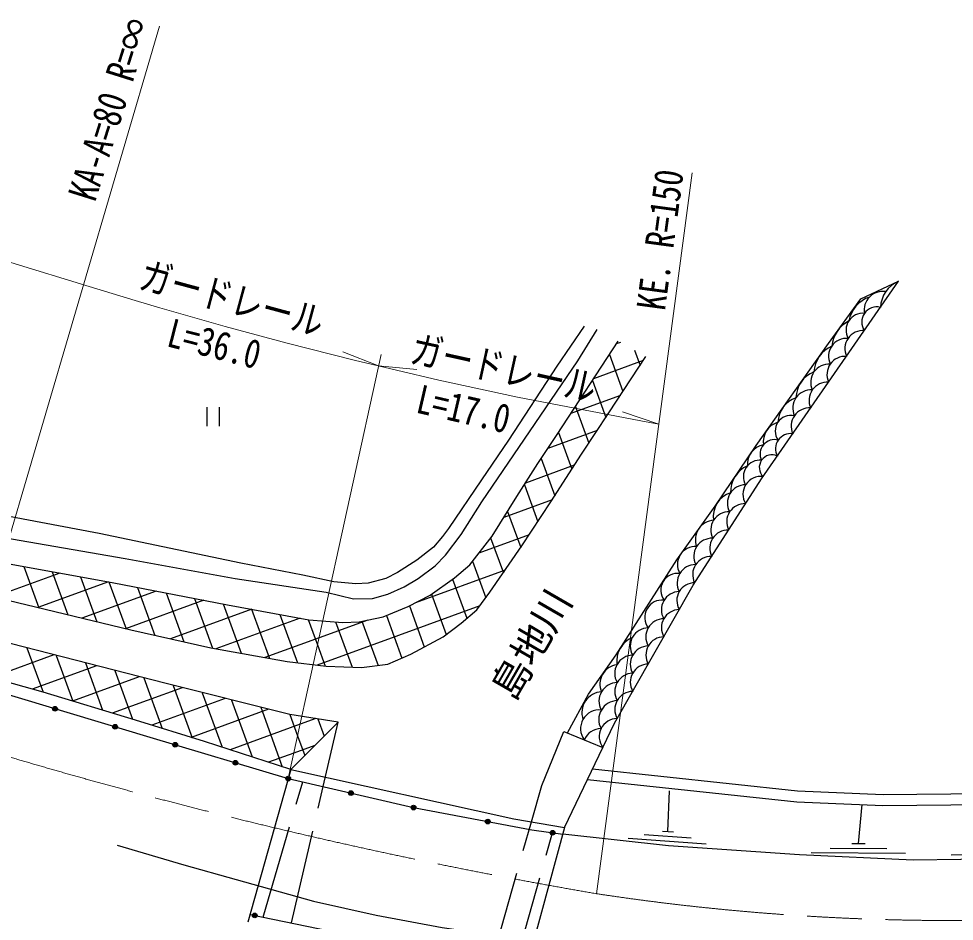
# Model space of a CAD drawing. Units: millimetres at full size, sheet at 1:1000; details may follow other scales. Extents: x 40000 to 680000, y 20000 to 380000.
# Drawn here: x 278312 to 337930, y 260834 to 318329 of the extents above; entities that cross this region are included whole.
import ezdxf
from ezdxf.enums import TextEntityAlignment as Align

# ---------------------------------------------------------------- set-up
doc = ezdxf.new("R2010")
doc.units = ezdxf.units.MM
doc.header["$LTSCALE"] = 1000
doc.linetypes.add('CHAIN', pattern=[18.5, 12, -1.5, 3.5, -1.5])
doc.linetypes.add('DASHED', pattern=[7.5, 6, -1.5])
for name, color, linetype, lineweight in [('M-BGD', 7, 'Continuous', 25), ('M-BMK', 2, 'CHAIN', 13), ('M-STR-HTXT', 7, 'Continuous', 13), ('M-STR-STR1', 1, 'Continuous', 25)]:
    doc.layers.add(name, color=color, linetype=linetype, lineweight=lineweight)
doc.layers.add('M-BMK-HTXT', color=7, linetype='Continuous')
doc.styles.add('ＭＳ ゴシック', font='')
doc.styles.get('ＭＳ ゴシック').set_extended_font_data('MS Gothic')

msp = doc.modelspace()

# ---------------------------------------------------------------- hatches: boundary and pattern name
at = {"layer": 'M-BGD'}
for points in [[(280473, 274373, -0.41421), (280623, 274523, -0.41421), (280773, 274373, -1)], [(284304, 273223, -0.41421), (284454, 273373, -0.41421), (284604, 273223, -1)], [(288136, 272075, -0.41421), (288286, 272225, -0.41421), (288436, 272075, -1)], [(291969, 270932, -0.41421), (292119, 271082, -0.41421), (292269, 270932, -1)], [(295336, 269927, -0.41421), (295486, 270077, -0.41421), (295636, 269927, -1)], [(299328, 269003, -0.41421), (299478, 269153, -0.41421), (299628, 269003, -1)], [(303320, 268079, -0.41421), (303470, 268229, -0.41421), (303620, 268079, -1)], [(308055, 267190, -0.41421), (308205, 267340, -0.41421), (308355, 267190, -1)], [(312182, 266470, -0.41421), (312332, 266620, -0.41421), (312482, 266470, -1)], [(293202, 261204, -0.41421), (293352, 261354, -0.41421), (293502, 261204, -1)]]:
    msp.add_hatch(color=256, dxfattribs=at).paths.add_polyline_path(points)

# ---------------------------------------------------------------- linework, layer by layer
for p, q in [((316657, 297707), (316390, 297610)), ((315955, 296946), (316818, 294577)), ((317549, 297209), (317905, 296230)), ((318114, 296548), (314939, 295392)), ((314870, 295287), (315646, 293153)), ((316654, 294327), (314199, 293433)), ((290293, 293576), (290293, 292376)), ((291093, 293576), (291093, 292376)), ((314199, 293433), (313488, 293175)), ((313784, 293628), (313829, 293505)), ((313829, 293505), (314636, 291287)), ((315646, 293153), (315729, 292925)), ((315179, 292101), (312029, 290955)), ((312699, 291969), (313552, 289625)), ((313715, 289879), (310604, 288746)), ((311610, 290319), (312474, 287945)), ((310533, 288635), (311388, 286286)), ((312300, 287674), (309219, 286553)), ((309462, 286938), (310299, 284637)), ((310841, 285454), (307638, 284288)), ((308385, 285255), (309194, 283033)), ((278641, 283429), (279596, 280805)), ((309315, 283209), (303598, 281128)), ((307237, 283768), (308082, 281445)), ((280934, 283015), (276750, 281493)), ((280449, 283103), (281448, 280357)), ((282257, 282777), (283300, 279909)), ((305964, 282625), (306870, 280133)), ((284038, 282456), (279539, 280818)), ((284065, 282451), (285153, 279462)), ((285881, 282102), (286994, 279044)), ((287074, 281872), (282328, 280144)), ((287698, 281751), (288834, 278631)), ((304620, 281673), (305555, 279105)), ((290105, 281285), (285118, 279470)), ((289516, 281399), (290671, 278224)), ((291333, 281048), (292477, 277904)), ((307703, 280933), (297324, 277155)), ((303204, 280925), (304155, 278310)), ((293164, 280709), (287980, 278823)), ((293144, 280713), (294283, 277583)), ((294955, 280381), (296075, 277304)), ((301739, 280307), (302726, 277596)), ((296250, 280143), (290878, 278188)), ((296765, 280049), (297350, 278440)), ((300553, 280020), (297449, 278890)), ((298504, 279912), (299557, 277018)), ((300182, 279944), (301208, 277125)), ((297449, 278890), (293998, 277634)), ((297350, 278440), (297840, 277094)), ((278838, 278245), (279865, 275424)), ((280547, 277807), (276560, 276355)), ((280701, 277767), (281763, 274850)), ((282565, 277289), (283661, 274277)), ((283270, 277108), (279176, 275618)), ((284428, 276811), (285559, 273703)), ((285992, 276410), (281733, 274859)), ((286292, 276333), (287463, 273116)), ((288726, 275715), (284269, 274093)), ((288154, 275858), (289366, 272527)), ((291476, 275027), (286794, 273323)), ((290012, 275393), (291276, 271920)), ((291871, 274928), (293191, 271301)), ((294226, 274338), (289303, 272547)), ((293730, 274463), (295106, 270681)), ((295589, 273997), (296081, 272644)), ((297236, 273745), (296243, 273383)), ((297378, 273723), (297775, 272632)), ((296243, 273383), (291778, 271758)), ((297710, 269413), (298668, 273525)), ((296081, 272644), (296536, 271393)), ((297177, 272033), (295841, 271547)), ((295841, 271547), (294235, 270963)), ((319679, 266552), (319787, 269139)), ((331824, 265790), (332065, 268267)), ((319330, 266577), (320028, 266527)), ((317142, 266133), (322129, 265774)), ((318161, 266361), (321153, 266145)), ((330022, 265500), (333622, 265480)), ((331404, 265792), (332244, 265788)), ((328820, 265207), (334820, 265173)), ((337735, 265062), (342735, 265137))]:
    msp.add_line(p, q, dxfattribs=at)
at = {"layer": 'M-BGD', "linetype": 'DASHED'}
for p, q in [((293892, 261094), (296407, 269714)), ((295687, 260728), (297710, 269413)), ((308416, 258129), (310978, 267174)), ((309881, 257830), (312332, 266470))]:
    msp.add_line(p, q, dxfattribs=at)
at = {"layer": 'M-BGD'}
for points in [[(313096, 266818), (316278, 273446), (321289, 282235), (325645, 289013), (334383, 301600)], [(313279, 272831), (314626, 275311), (316375, 277814), (320240, 283849), (322686, 287283), (325304, 291148), (329908, 297638), (331968, 300487), (334383, 301600)], [(298668, 273525), (295649, 270506), (290158, 272282), (285750, 273645), (279862, 275425), (272288, 277559), (261510, 280788), (262643, 289192), (263559, 295639), (264344, 299815)], [(264344, 299815), (264005, 287976), (270209, 286758), (277847, 285204), (285091, 283943), (292101, 282665), (297895, 281807), (299641, 281378), (300847, 281400), (301827, 281669), (302865, 282149), (303772, 282674), (304850, 283485), (305502, 284148), (306498, 285476), (307829, 287560), (313937, 296544), (315168, 298521)], [(314355, 298751), (312607, 296186), (309525, 291485), (307794, 288949), (305701, 285852), (305319, 285339), (304744, 284675), (303684, 283827), (302444, 283051), (301704, 282674), (300573, 282371), (299788, 282325), (298387, 282461), (296423, 282892), (292457, 283642), (283442, 285533), (278594, 286454), (273250, 287474), (264043, 289302)], [(262365, 287129), (264997, 286382), (271008, 285012), (277464, 283641), (284257, 282416), (291612, 280994), (296797, 280043), (298962, 279877), (300011, 279909), (301533, 280221), (303136, 280890), (304531, 281610), (306088, 282713), (307068, 283550), (308476, 285373), (310057, 287884), (311389, 289985), (312617, 291844), (316508, 297790)], [(262121, 285318), (267014, 283917), (276361, 281587), (285449, 279390), (290558, 278245), (295426, 277381), (297897, 277088), (300155, 276993), (301839, 277204), (303299, 277849), (305361, 278958), (306509, 279830), (307507, 280667), (308342, 281796), (310379, 284752), (312227, 287560), (314167, 290583), (315923, 293216), (318281, 296801)], [(314562, 269870), (327896, 268448), (333383, 268210), (344202, 268318), (350221, 268871), (355757, 269489), (366779, 270906), (370109, 271502), (376678, 273175), (388589, 276009), (404691, 279342), (432060, 285363)], [(298668, 273525), (295591, 273997), (287618, 275993), (264003, 282051), (261765, 282678)], [(434589, 280895), (409118, 275758), (392995, 272533), (370877, 267895), (363228, 266617), (356545, 265673), (351160, 265080), (344423, 264862), (335304, 264726), (328064, 265066), (319718, 265643), (312977, 266377)], [(314883, 270539), (327949, 269146), (333395, 268911), (344166, 269017), (350150, 269568), (355674, 270184), (366672, 271598), (369961, 272187), (376510, 273854), (388437, 276692), (404544, 280027), (410328, 281299)], [(261472, 280139), (266330, 278670), (275158, 276015), (286669, 272557), (295486, 269927)], [(310978, 267174), (311646, 269474), (313056, 272922), (315541, 271909)], [(284590, 265679), (288834, 264437), (292168, 263492), (297098, 262123), (301090, 261225), (305299, 260441), (309362, 259854), (319194, 258544), (328071, 257801)]]:
    msp.add_lwpolyline(points, dxfattribs=at)
for centre in [(280623, 274373), (284454, 273223), (288286, 272075), (292119, 270932), (295486, 269927), (299478, 269003), (303470, 268079), (308205, 267190), (312332, 266470), (293352, 261204)]:
    msp.add_circle(centre, 150, dxfattribs=at)
for centre, radius, start, end in [((335077, 299890), 1846, 112.09153, 178.36997), ((333185, 298699), 2014, 109.15965, 169.24948), ((333370, 299772), 1185, 80.73975, 190.42012), ((332995, 299009), 962, 75.74968, 214.71182), ((332107, 298486), 1077, 84.81008, 208.86252), ((332168, 297259), 2055, 117.92903, 174.09737), ((332117, 297304), 1160, 85.71594, 204.74556), ((331077, 296809), 1160, 85.71594, 204.74556), ((330888, 295723), 1908, 113.61794, 176.84356), ((329937, 295166), 1160, 85.71594, 204.74556), ((330977, 295661), 1160, 85.71594, 204.74556), ((329641, 294154), 1799, 111.45138, 179.01011), ((329836, 294018), 1160, 85.71594, 204.74556), ((328796, 293523), 1160, 85.71594, 204.74556), ((328439, 292533), 1756, 109.84269, 177.1339), ((328696, 292375), 1160, 85.71594, 204.74556), ((327513, 292069), 995, 76.68821, 215.91802), ((327061, 291368), 1308, 106.67119, 188.11301), ((327501, 290934), 966, 81.59319, 208.8683), ((326003, 289947), 1259, 100.85716, 184.54365), ((326472, 290600), 916, 75.08947, 205.82645), ((326308, 289743), 804, 64.449, 226.0125), ((325512, 288172), 1842, 114.52959, 181.36928), ((325538, 289161), 1046, 83.99133, 210.07553), ((325599, 288037), 1137, 82.37948, 211.80574), ((324632, 287477), 1160, 89.94076, 208.97038), ((324132, 286640), 1558, 107.18151, 189.49863), ((324587, 286279), 1160, 87.7609, 206.79052), ((323571, 285755), 1160, 87.75926, 206.78888), ((322693, 285131), 1256, 94.46017, 199.91885), ((323506, 284596), 1160, 87.75586, 206.78548), ((322487, 284073), 1160, 87.59014, 206.61976), ((321438, 283556), 1150, 86.29644, 209.49656), ((322418, 282914), 1160, 87.43579, 206.46541), ((321439, 282381), 1172, 89.50121, 207.86527), ((320304, 281922), 1076, 82.87446, 216.09208), ((321379, 281269), 1128, 89.30608, 210.7239), ((320412, 280684), 1149, 90.45019, 210.12216), ((319311, 280188), 1108, 83.61173, 216.94563), ((320426, 279533), 1160, 90.79633, 209.82595), ((319434, 278947), 1160, 90.79633, 209.82595), ((318442, 278361), 1160, 90.80161, 209.82067), ((318063, 277394), 1648, 112.92656, 187.67266), ((319436, 277795), 1160, 90.79633, 209.82595), ((318444, 277210), 1160, 90.79633, 209.82595), ((317451, 276624), 1160, 90.76634, 209.85594), ((316598, 275935), 1250, 97.74593, 202.8021), ((317453, 275472), 1160, 90.79633, 209.82595), ((318445, 276058), 1160, 90.79633, 209.82595), ((316473, 274863), 1184, 91.37505, 209.14404), ((315522, 274129), 1324, 93.30761, 198.99395), ((317454, 274320), 1160, 90.79633, 209.82595), ((316493, 273680), 1216, 92.19505, 207.94237), ((315299, 273110), 1185, 83.18349, 217.35349), ((316438, 272607), 1136, 89.4885, 217.8748), ((315430, 271950), 1160, 90.5539, 157.64707)]:
    msp.add_arc(centre, radius, start, end, dxfattribs=at)
at = {"layer": 'M-BMK'}
for centre, radius, start, end in [((369802, 582160), 324211, 252.82034, 260.29113), ((337703, 410883), 150000, 261.34376, 273.05795)]:
    msp.add_arc(centre, radius, start, end, dxfattribs=at)
at = {"layer": 'M-STR-HTXT'}
for p, q in [((273929, 272448), (287286, 317851)), ((315127, 262592), (321232, 308507)), ((295486, 269927), (301400, 296935)), ((301243, 296216), (298959, 297117)), ((301243, 296216), (303687, 295991)), ((319104, 292504), (316777, 293285))]:
    msp.add_line(p, q, dxfattribs=at)
msp.add_lwpolyline([(267800, 305858), (282796, 301264), (285736, 300371), (287299, 299910), (291472, 298725), (295418, 297664), (299681, 296583), (305087, 295311), (310103, 294226), (317962, 292705), (319104, 292504)], dxfattribs=at)
at = {"layer": 'M-STR-STR1'}
for p, q in [((295649, 270506), (292917, 260785)), ((313096, 266818), (310481, 257200)), ((293052, 261266), (310611, 257681))]:
    msp.add_line(p, q, dxfattribs=at)
for points in [[(295649, 270506), (309873, 267360), (313096, 266818)], [(295486, 269927), (303470, 268079), (311008, 266663), (312977, 266377)]]:
    msp.add_lwpolyline(points, dxfattribs=at)

# ---------------------------------------------------------------- texts
at = {"layer": 'M-BMK-HTXT', "style": 'ＭＳ ゴシック'}
msp.add_text('島地川', height=1833, rotation=60, dxfattribs=at).set_placement((310972, 278486), align=Align.MIDDLE_CENTER)
at = {"layer": 'M-STR-HTXT', "style": 'ＭＳ ゴシック', "width": 0.8}
for s, rotation, p in [('KA-A=80 R=∞', 72.572, (287286, 317851)), ('KE. R=150', 82.328, (321232, 308507))]:
    msp.add_text(s, height=1833, rotation=rotation, dxfattribs=at).set_placement(p, align=Align.BOTTOM_RIGHT)
for rotation, p in [(344.89, (291526, 299092)), (347.558, (308904, 294631))]:
    msp.add_text('ガードレール', height=1833, rotation=rotation, dxfattribs=at).set_placement(p, align=Align.BOTTOM_CENTER)
for s, rotation, p in [('L=36.0', 345.632, (291013, 298517)), ('L=17.0', 346.963, (306875, 294366))]:
    msp.add_text(s, height=1833, rotation=rotation, dxfattribs=at).set_placement(p, align=Align.TOP_CENTER)

doc.saveas('drawing.dxf')
